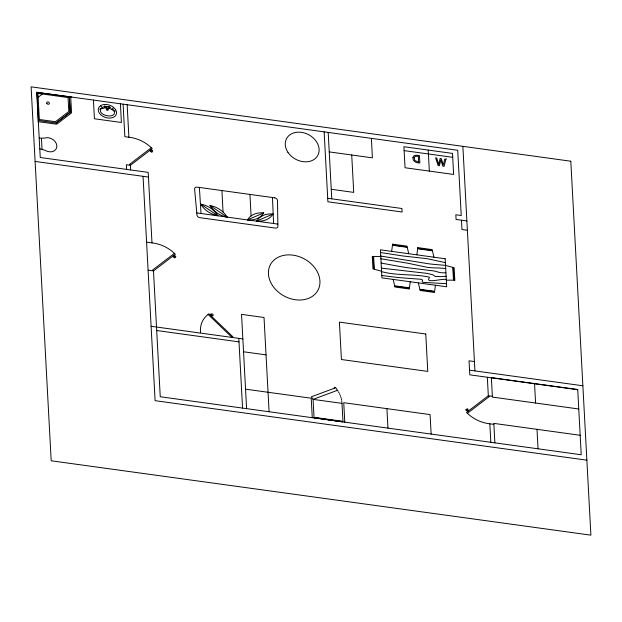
<?xml version="1.0" encoding="UTF-8"?>
<svg xmlns="http://www.w3.org/2000/svg" width="622" height="622" viewBox="0 0 622 622"><rect width="100%" height="100%" fill="white"/><g stroke="black" fill="none" stroke-linecap="round" stroke-linejoin="round"><path stroke-width="0.93" d="M391.666 251.374L392.459 245.293L407.27 247.338L408.732 253.722M410.24 281.766L409.447 287.846L394.636 285.801L393.174 279.418M416.857 254.841L417.642 248.761L432.461 250.806L433.915 257.197M435.423 285.234L434.63 291.314L419.827 289.277L418.357 282.886M108.415 106.681L107.8 109.402L106.782 109.262L105.864 106.331L108.415 106.681L107.909 108.936L106.626 108.757L105.864 106.331M445.896 159.271L444.1 166.377L442.848 166.206L440.819 159.823L439.412 165.732L438.129 165.553L435.579 157.848L436.698 158.004L438.743 164.457L440.135 158.478L441.293 158.633L443.338 165.032L444.73 159.108L445.896 159.271L446.168 158.75M113.554 107.878L111.416 109.278M108.072 108.205L110.055 108.718A8.762 6.858 28.4 0 1 112.217 109.682L112.784 109.526A4.097 3.211 28.4 0 1 114.549 111.12L115.047 111.322M38.136 97.289L42.42 94.008M69.306 96.939L70.123 112.162L56.112 123.008L70.247 112.217L69.423 96.954M126.608 169.402L126.359 164.729L130.402 165.289L152.234 148.611L151.325 147.733L129.485 164.41L130.402 165.289L130.651 169.962M148.09 270.189L153.494 270.928L175.326 254.25L174.409 253.379L152.577 270.049L153.494 270.928L160.251 396.75L581.22 454.752L577.721 389.512L491.364 377.608L492.414 397.085L578.763 408.988M208.098 314.444L208.93 313.807L232.9 336.797L232.06 337.435L208.098 314.444A30.812 24.11 28.4 0 0 200.455 331.262L200.517 332.335M210.555 315.37L211.317 314.786M211.301 316.085L212.063 315.51M492.367 396.307L488.324 395.748L466.492 412.425L467.402 413.303L489.234 396.626L488.324 395.748L487.329 377.251M247.509 219.908L263.642 212.918A20.425 15.985 28.4 0 1 247.509 219.908A20.425 15.985 28.4 0 1 263.642 212.918M256.785 221.043L272.926 214.054A20.425 15.985 28.4 0 0 256.785 221.043A20.425 15.985 28.4 0 0 272.926 214.054M337.987 391.137L335.732 387.724L334.333 387.273L334.473 388.19L311.365 396.797L313.068 399.378L314.032 417.354L342.955 421.343L341.945 402.488M337.443 390.313L313.068 399.378L341.991 403.367M103.104 108.135L100.78 106.121M39.209 138.138L44.387 138.131A8.483 6.64 28.4 0 1 56.859 145.875A8.483 6.64 28.4 0 1 45.041 150.275L39.785 148.829M446.114 276.277L443.572 276.432A109.044 85.338 28.4 0 0 441.107 276.642L435.54 276.471A3.833 3.001 28.4 0 1 434.529 275.997L433.277 275.095A4.486 3.507 28.4 0 0 432.453 274.621L426.272 273.283L381.395 268.129M446.308 279.776C445.391 277.443 424.08 284.456 429.421 277.692A1.081 0.847 28.4 0 0 429.297 277.124C414.128 273.82 396.984 275.873 381.581 271.635M380.765 256.451L373.62 256.435L374.312 269.264L381.566 271.231M446.324 280.157L453.469 280.172L452.777 267.343L445.531 265.376M106.378 107.971L104.426 107.94A8.762 6.858 28.4 0 0 102.335 108.321A5.271 4.129 28.4 0 0 100.795 109.27A2.154 1.687 28.4 0 0 100.414 110.304L100.445 110.941A3.141 2.457 28.4 0 0 100.997 112.411A5.512 4.315 28.4 0 0 102.646 113.997A7.938 6.212 28.4 0 0 104.838 115.117A11.266 8.817 28.4 0 0 110.405 115.886A7.938 6.212 28.4 0 0 112.52 115.358A5.512 4.315 28.4 0 0 114.02 114.199A3.141 2.457 28.4 0 0 114.417 112.87L114.378 112.232A2.154 1.687 28.4 0 0 113.88 111.074A5.271 4.129 28.4 0 0 112.217 109.682M446.51 283.671L423.341 282.38L422.144 281.844L422.563 280.063L421.257 279.278L404.767 278.065A270.041 211.34 28.4 0 1 396.82 277.358L381.791 275.53M445.531 265.369L435.579 264.513A122.262 95.679 28.4 0 1 431.862 264.163A139.771 109.386 28.4 0 1 428.441 263.751L380.742 256.054M277.956 224.114L196.676 212.911M445.927 272.77L445.484 272.739A12.37 9.68 28.4 0 1 444.994 272.77L444.691 272.778A34.35 26.886 28.4 0 1 442.887 272.794L440.819 272.661A12.541 9.82 28.4 0 1 439.459 272.42L435.688 271.371A24.413 19.103 28.4 0 0 433.728 270.928L409.284 267.942A365.153 285.778 28.4 0 1 400.957 266.667L381.123 263.067M36.76 92.453L71.825 97.094M68.062 97.545L37.926 93.393L39.326 119.486M404.129 150.617L452.699 157.312M329.24 151.9L372.415 157.848L371.365 138.372M38.424 119.362L55.467 121.71L68.809 111.517L68.016 96.76M38.486 120.481L56.112 123.008M38.331 121.671L56.703 124.206L71.561 112.854L70.706 96.939M38.377 122.643L36.97 92.289M331.246 189.29L353.731 192.392L351.725 154.995M327.708 198.278L401.921 208.502L402.107 212.009L327.903 201.785L324.14 131.864M35.104 161.44L148.448 177.052M466.873 220.934L456.082 219.449L455.833 214.769L461.229 215.515L457.722 150.267L36.745 92.258L40.251 157.506L148.199 172.38L151.986 242.883M467.379 230.28L461.983 229.541L461.477 220.188M146.59 242.137L153.222 243.054A30.812 24.11 28.4 0 1 174.409 253.379M394.729 286.206L409.4 288.227L409.299 288.989L394.908 286.999L394.721 286.206M474.43 361.553L469.035 360.807L469.789 374.833L577.729 389.706M151.107 326.278L242.86 338.92M469.532 370.16L582.876 385.772M156.69 330.531L238.996 341.867M243.544 351.772L266.037 354.874M245.558 389.17L311.225 398.22L312.267 417.696M580.178 435.283L493.821 423.38L494.871 442.856M493.876 424.352L488.589 423.629A30.812 24.11 28.4 0 1 467.402 413.303M314.507 417.813L342.528 421.669M586.873 460.171L155.103 400.677L143.052 176.314M380.889 258.775L407.216 263.114A130.511 102.14 28.4 0 1 412.767 264.264L427.089 267.289A45.437 35.563 28.4 0 0 429.841 267.615L432.671 267.825A84.864 66.414 28.4 0 0 438.269 267.942L445.694 268.486M380.555 252.548L402.792 255.961L423.465 258.254A93.098 72.86 28.4 0 1 428.216 258.907L445.383 262.639M99.644 109.2L100.126 109.138A4.097 3.211 28.4 0 1 101.736 108.003L102.311 108.329M334.473 388.19L334.449 387.452L335.227 387.91M209.987 205.524L227.123 217.101A20.425 15.985 28.4 0 0 209.987 205.524A20.425 15.985 28.4 0 0 227.123 217.101M200.696 204.102L217.832 215.678A20.425 15.985 28.4 0 0 200.696 204.102A20.425 15.985 28.4 0 0 217.832 215.678M467.814 409.976L468.646 410.777M467.138 410.497L467.969 411.297M150.757 149.739L151.589 150.54M150.073 150.26L150.905 151.06M173.841 255.385L174.673 256.178M173.165 255.906L173.997 256.699M338.508 391.977L338.99 392.824M339.441 393.687L339.853 394.55M340.234 395.421L340.576 396.3M340.879 397.186L341.151 398.064M341.385 398.951L341.579 399.845M341.742 400.723L341.859 401.61M199.374 187.455L201.03 213.533M534.539 383.564L535.589 403.04M537.004 429.328L538.046 448.804M489.825 423.8L490.82 442.296M462.869 146.341L474.936 370.899M428.208 150.065L429.336 171.104M431.139 434.078L430.09 414.602L343.741 402.698L344.782 422.175M386.915 408.646L387.965 428.123M328.191 132.424L331.759 198.838M342.761 421.895L314.273 417.587L314.289 417.976M269.093 411.748L264.023 317.477L241.538 314.382L246.6 408.646M249.935 194.422L251.094 215.92M238.809 338.36L242.557 408.086M221.906 190.557L223.057 212.055M127.152 104.721L128.894 137.244M123.102 104.162L124.851 136.685L130.13 137.415A30.812 24.11 28.4 0 1 151.325 147.733M120.404 103.788L121.407 122.487L94.42 118.763L93.417 100.072M41.464 138.449L42.039 149.132M272.459 197.524L273.602 223.531M107.839 109.223A0.84 0.653 28.4 0 1 107.901 110.203A0.84 0.653 28.4 0 1 106.766 110.047A0.84 0.653 28.4 0 1 106.727 109.068M414.128 157.77L414.866 160.608L418.668 162.023L418.357 156.309L415.255 156.324L414.128 157.77M412.969 157.405C412.269 161.323 416.623 163.143 419.85 163.026L419.453 155.617C417.323 155.22 413.638 154.489 412.969 157.405M104.053 106.486C105.67 108.695 105.39 104.753 104.053 106.486M104.278 106.541C105.367 108.018 105.134 105.375 104.278 106.517M108.943 107.163C110.397 109.394 110.467 105.507 108.943 107.163M109.169 107.217L110.04 107.513L109.177 107.171M150.633 151.387C152.328 154.606 154.287 147.709 150.633 151.387M173.717 257.026C175.412 260.245 177.371 253.356 173.717 257.026M210.982 314.079C213.253 318.868 214.504 312.71 210.982 314.079M465.862 409.867C467.557 413.086 469.517 406.189 465.862 409.867M392.606 244.151L392.505 244.912L407.177 246.934L406.998 246.141L392.606 244.151M417.79 247.626L417.696 248.388L432.368 250.409L432.181 249.609L417.79 247.626M434.584 291.695L434.483 292.457L420.091 290.474L419.912 289.673L434.584 291.695M373.177 256.435L372.283 256.435L372.951 268.898L373.861 269.139L373.177 256.435M454.806 280.18L453.912 280.172L453.236 267.468L454.138 267.709L454.806 280.18M570.809 161.215L31.1 86.839L51.191 460.785L590.9 535.161L570.809 161.215M452.489 153.416L403.919 146.722L405.046 167.753L453.625 174.448L452.489 153.416M274.675 197.827L197.166 187.144A2.83 2.216 28.4 0 0 194.593 189.08L196.987 215.158A2.83 2.216 28.4 0 0 199.794 217.669L275.53 228.103A2.612 2.045 28.4 0 0 277.886 226.299L277.498 200.502A2.83 2.216 28.4 0 0 274.675 197.827M445.173 258.744L380.407 249.819L381.916 277.863L446.682 286.789L445.173 258.744M425.759 334.014L339.41 322.118L341.416 359.516L427.773 371.412L425.759 334.014M287.932 152.304A17.735 13.878 28.4 0 0 317.243 156.34A17.735 13.878 28.4 0 0 301.406 132.338A17.735 13.878 28.4 0 0 287.932 152.304M272.483 285.529A26.987 21.117 28.4 0 0 317.08 291.671A26.987 21.117 28.4 0 0 292.985 255.144A26.987 21.117 28.4 0 0 272.483 285.529M115.7 109.931A8.319 6.515 28.4 0 0 113.585 107.427A9.602 7.518 28.4 0 0 110.615 105.592A11.227 8.786 28.4 0 0 103.516 104.613A9.602 7.518 28.4 0 0 100.702 105.647A8.319 6.515 28.4 0 0 98.82 107.598A6.896 5.396 28.4 0 0 99.092 112.605A8.319 6.515 28.4 0 0 101.207 115.109A9.602 7.518 28.4 0 0 104.177 116.944A11.227 8.786 28.4 0 0 111.276 117.916A9.602 7.518 28.4 0 0 114.09 116.882A8.319 6.515 28.4 0 0 115.972 114.93A6.896 5.396 28.4 0 0 115.7 109.931M46.907 103.516A1.415 1.104 28.4 0 0 49.247 103.843A1.415 1.104 28.4 0 0 47.98 101.93A1.415 1.104 28.4 0 0 46.907 103.516"/></g></svg>
